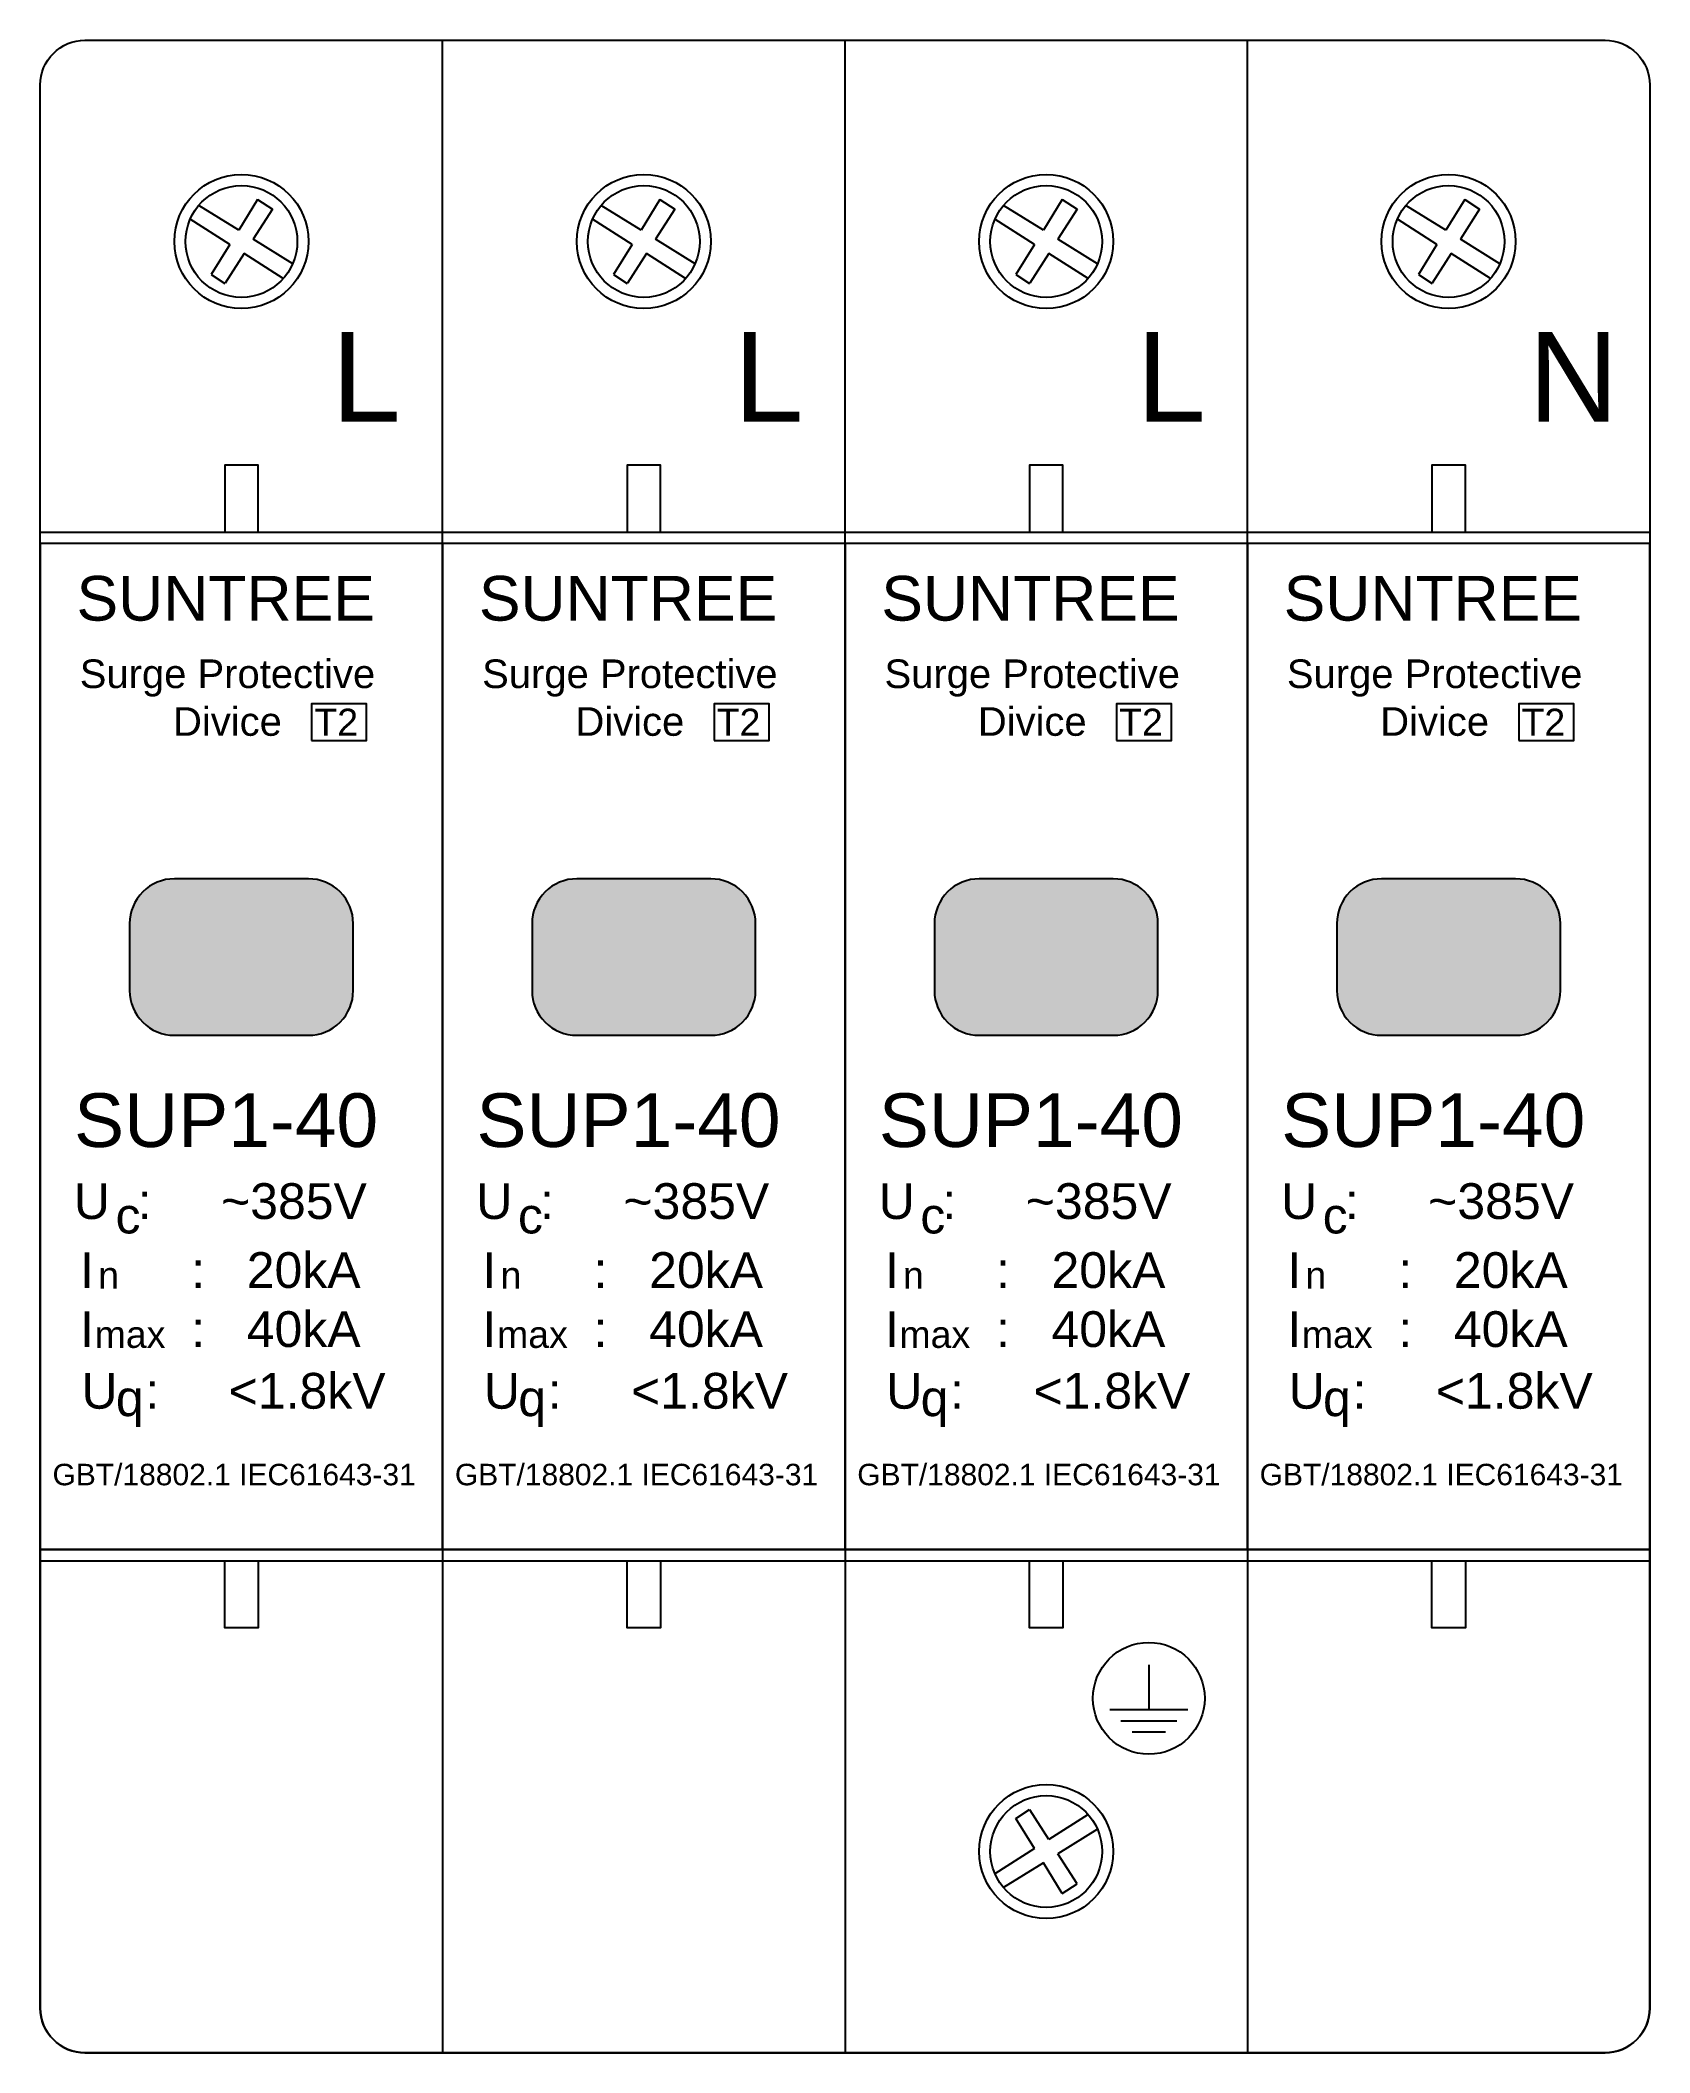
# Model space of a CAD drawing. Header units: millimetres. Extents: x 41.7 to 113.7, y 0 to 90.
import ezdxf

# ---------------------------------------------------------------- set-up
doc = ezdxf.new("R2010")
doc.units = ezdxf.units.MM
doc.styles.add('ARIAL', font='arial.ttf')

# ---------------------------------------------------------------- blocks, each defined once
blk = doc.blocks.new('*U431')
h = blk.add_hatch(color=3)
h.set_gradient(color1=(35, 249, 6), color2=(57, 249, 31), one_color=1, tint=0.55, name='INVCYLINDER')
edge = h.paths.add_edge_path()
edge.add_line((6, 37.813), (12, 37.813))
edge.add_arc((12, 39.813), 2, 270, 360)
edge.add_line((14, 39.813), (14, 42.813))
edge.add_arc((12, 42.813), 2, 0, 90)
edge.add_line((12, 44.813), (6, 44.813))
edge.add_arc((6, 42.813), 2, 90, 180)
edge.add_line((4, 42.813), (4, 39.813))
edge.add_arc((6, 39.813), 2, 180, 270)
h = blk.add_hatch(color=3)
h.set_gradient(color1=(35, 249, 6), color2=(57, 249, 31), one_color=1, tint=0.55, name='INVCYLINDER')
edge = h.paths.add_edge_path()
edge.add_line((24, 37.813), (30, 37.813))
edge.add_arc((30, 39.813), 2, 270, 360)
edge.add_line((32, 39.813), (32, 42.813))
edge.add_arc((30, 42.813), 2, 0, 90)
edge.add_line((30, 44.813), (24, 44.813))
edge.add_arc((24, 42.813), 2, 90, 180)
edge.add_line((22, 42.813), (22, 39.813))
edge.add_arc((24, 39.813), 2, 180, 270)
h = blk.add_hatch(color=3)
h.set_gradient(color1=(35, 249, 6), color2=(57, 249, 31), one_color=1, tint=0.55, name='INVCYLINDER')
edge = h.paths.add_edge_path()
edge.add_line((42, 37.813), (48, 37.813))
edge.add_arc((48, 39.813), 2, 270, 360)
edge.add_line((50, 39.813), (50, 42.813))
edge.add_arc((48, 42.813), 2, 0, 90)
edge.add_line((48, 44.813), (42, 44.813))
edge.add_arc((42, 42.813), 2, 90, 180)
edge.add_line((40, 42.813), (40, 39.813))
edge.add_arc((42, 39.813), 2, 180, 270)
h = blk.add_hatch(color=3)
h.set_gradient(color1=(35, 249, 6), color2=(57, 249, 31), one_color=1, tint=0.55, name='INVCYLINDER')
edge = h.paths.add_edge_path()
edge.add_line((60, 37.813), (66, 37.813))
edge.add_arc((66, 39.813), 2, 270, 360)
edge.add_line((68, 39.813), (68, 42.813))
edge.add_arc((66, 42.813), 2, 0, 90)
edge.add_line((66, 44.813), (60, 44.813))
edge.add_arc((60, 42.813), 2, 90, 180)
edge.add_line((58, 42.813), (58, 39.813))
edge.add_arc((60, 39.813), 2, 180, 270)
for p, q in [((18, 59.813), (18, 82.313)), ((36, 59.813), (36, 82.313)), ((54, 59.813), (54, 82.313)), ((8.877, 73.821), (7.093, 74.929)), ((9.721, 75.187), (8.877, 73.821)), ((10.387, 74.764), (9.526, 73.419)), ((9.721, 75.187), (10.387, 74.764)), ((26.877, 73.821), (25.093, 74.929)), ((27.721, 75.187), (26.877, 73.821)), ((28.387, 74.764), (27.526, 73.419)), ((27.721, 75.187), (28.387, 74.764)), ((44.877, 73.821), (43.093, 74.929)), ((45.721, 75.187), (44.877, 73.821)), ((46.387, 74.764), (45.526, 73.419)), ((45.721, 75.187), (46.387, 74.764)), ((62.877, 73.821), (61.093, 74.929)), ((63.721, 75.187), (62.877, 73.821)), ((64.387, 74.764), (63.526, 73.419)), ((63.721, 75.187), (64.387, 74.764)), ((8.482, 73.181), (6.708, 74.312)), ((26.482, 73.181), (24.708, 74.312)), ((44.482, 73.181), (42.708, 74.312)), ((62.482, 73.181), (60.708, 74.312)), ((8.482, 73.181), (7.648, 71.83)), ((11.295, 72.321), (9.526, 73.419)), ((26.482, 73.181), (25.648, 71.83)), ((29.295, 72.321), (27.526, 73.419)), ((44.482, 73.181), (43.648, 71.83)), ((47.295, 72.321), (45.526, 73.419)), ((62.482, 73.181), (61.648, 71.83)), ((65.295, 72.321), (63.526, 73.419)), ((9.115, 72.776), (8.265, 71.446)), ((10.872, 71.656), (9.115, 72.776)), ((27.115, 72.776), (26.265, 71.446)), ((28.872, 71.656), (27.115, 72.776)), ((45.115, 72.776), (44.265, 71.446)), ((46.872, 71.656), (45.115, 72.776)), ((63.115, 72.776), (62.265, 71.446)), ((64.872, 71.656), (63.115, 72.776)), ((7.648, 71.83), (8.26, 71.438)), ((25.648, 71.83), (26.26, 71.438)), ((43.648, 71.83), (44.26, 71.438)), ((61.648, 71.83), (62.26, 71.438)), ((0, 60.313), (72, 60.313)), ((18, 14.813), (18, -7.687)), ((36, 14.813), (36, -7.687)), ((54, 14.813), (54, -7.687)), ((0, 14.313), (72, 14.313)), ((43.648, 2.795), (44.26, 3.187)), ((44.482, 1.445), (43.648, 2.795)), ((45.115, 1.849), (44.265, 3.179)), ((46.872, 2.969), (45.115, 1.849)), ((47.295, 2.304), (45.526, 1.206)), ((44.482, 1.445), (42.708, 0.314)), ((46.387, -0.139), (45.526, 1.206)), ((44.877, 0.804), (43.093, -0.304)), ((45.721, -0.562), (44.877, 0.804)), ((45.721, -0.562), (46.387, -0.139))]:
    blk.add_line(p, q)
at = {"color": 7}
for p, q in [((49.591, 9.662), (49.591, 7.662)), ((47.841, 7.662), (51.341, 7.662)), ((48.341, 7.162), (50.841, 7.162)), ((48.841, 6.662), (50.341, 6.662))]:
    blk.add_line(p, q, dxfattribs=at)
for points in [[(2, 82.313), (70, 82.313, -0.414214), (72, 80.313), (72, -5.687, -0.414214), (70, -7.687), (2, -7.687, -0.414214), (0, -5.687), (0, 80.313, -0.414214)], [(2, 82.313), (70, 82.313, -0.414214), (72, 80.313), (72, 59.813), (0, 59.813), (0, 80.313, -0.414214)], [(2, -7.687), (70, -7.687, 0.414214), (72, -5.687), (72, 14.813), (0, 14.813), (0, -5.687, 0.414214)], [(2, -7.687), (70, -7.687, 0.414214), (72, -5.687), (72, 14.813), (0, 14.813), (0, -5.687, 0.414214)]]:
    blk.add_lwpolyline(points, format="xyb", close=True)
for points in [[(8.25, 60.313), (9.75, 60.313), (9.75, 63.313), (8.25, 63.313)], [(26.25, 60.313), (27.75, 60.313), (27.75, 63.313), (26.25, 63.313)], [(44.25, 60.313), (45.75, 60.313), (45.75, 63.313), (44.25, 63.313)], [(62.25, 60.313), (63.75, 60.313), (63.75, 63.313), (62.25, 63.313)], [(0, 14.813), (18, 14.813), (18, 59.813), (0, 59.813)], [(18, 14.813), (36, 14.813), (36, 59.813), (18, 59.813)], [(36, 14.813), (54, 14.813), (54, 59.813), (36, 59.813)], [(54, 14.813), (72, 14.813), (72, 59.813), (54, 59.813)], [(12.141, 50.999), (14.6, 50.999), (14.6, 52.635), (12.141, 52.635)], [(30.141, 50.999), (32.6, 50.999), (32.6, 52.635), (30.141, 52.635)], [(48.141, 50.999), (50.6, 50.999), (50.6, 52.635), (48.141, 52.635)], [(66.141, 50.999), (68.6, 50.999), (68.6, 52.635), (66.141, 52.635)], [(8.25, 14.313), (9.75, 14.313), (9.75, 11.313), (8.25, 11.313)], [(26.25, 14.313), (27.75, 14.313), (27.75, 11.313), (26.25, 11.313)], [(44.25, 14.313), (45.75, 14.313), (45.75, 11.313), (44.25, 11.313)], [(62.25, 14.313), (63.75, 14.313), (63.75, 11.313), (62.25, 11.313)]]:
    blk.add_lwpolyline(points, close=True)
at = {"color": 3}
for points in [[(6, 37.813), (12, 37.813, 0.414214), (14, 39.813), (14, 42.813, 0.414214), (12, 44.813), (6, 44.813, 0.414214), (4, 42.813), (4, 39.813, 0.414214)], [(24, 37.813), (30, 37.813, 0.414214), (32, 39.813), (32, 42.813, 0.414214), (30, 44.813), (24, 44.813, 0.414214), (22, 42.813), (22, 39.813, 0.414214)], [(42, 37.813), (48, 37.813, 0.414214), (50, 39.813), (50, 42.813, 0.414214), (48, 44.813), (42, 44.813, 0.414214), (40, 42.813), (40, 39.813, 0.414214)], [(60, 37.813), (66, 37.813, 0.414214), (68, 39.813), (68, 42.813, 0.414214), (66, 44.813), (60, 44.813, 0.414214), (58, 42.813), (58, 39.813, 0.414214)]]:
    blk.add_lwpolyline(points, format="xyb", close=True, dxfattribs=at)
for centre, radius in [((9, 73.313), 3), ((9, 73.313), 2.5), ((27, 73.313), 3), ((27, 73.313), 2.5), ((45, 73.313), 3), ((45, 73.313), 2.5), ((63, 73.313), 3), ((63, 73.313), 2.5), ((49.591, 8.162), 2.5), ((45, 1.313), 3), ((45, 1.313), 2.5)]:
    blk.add_circle(centre, radius)
at = {"color": 7, "char_height": 4, "width": 112.5, "attachment_point": 5, "style": 'ARIAL'}
for s, insert in [('L', (14.583, 67.261)), ('L', (32.583, 67.261)), ('L', (50.583, 67.261)), ('N', (68.583, 67.261))]:
    blk.add_mtext(s, dxfattribs=dict(at, insert=insert))
at = {"color": 3, "char_height": 2, "width": 56.25, "attachment_point": 5, "style": 'ARIAL'}
for insert in [(8.297, 57.343), (26.297, 57.343), (44.297, 57.343), (62.297, 57.343)]:
    blk.add_mtext('SUNTREE', dxfattribs=dict(at, insert=insert))
at = {"attachment_point": 5, "style": 'ARIAL'}
for s, insert, char_height, width in [('Surge Protective\\PDivice', (8.376, 52.905), 1.28, 36), ('Surge Protective\\PDivice', (26.376, 52.905), 1.28, 36), ('Surge Protective\\PDivice', (44.376, 52.905), 1.28, 36), ('Surge Protective\\PDivice', (62.376, 52.905), 1.28, 36), ('T2', (13.239, 51.819), 1.2, 33.75), ('T2', (31.239, 51.819), 1.2, 33.75), ('T2', (49.239, 51.819), 1.2, 33.75), ('T2', (67.239, 51.819), 1.2, 33.75), ('SUP1-40', (8.315, 34.002), 2.4, 67.5), ('SUP1-40', (26.315, 34.002), 2.4, 67.5), ('SUP1-40', (44.315, 34.002), 2.4, 67.5), ('SUP1-40', (62.315, 34.002), 2.4, 67.5), (' U  :     ~385V', (7.748, 30.387), 1.6, 45), (' U  :     ~385V', (25.748, 30.387), 1.6, 45), (' U  :     ~385V', (43.748, 30.387), 1.6, 45), (' U  :     ~385V', (61.748, 30.387), 1.6, 45), ('c', (3.927, 29.741), 1.6, 45), ('c', (21.927, 29.741), 1.6, 45), ('c', (39.927, 29.741), 1.6, 45), ('c', (57.927, 29.741), 1.6, 45), (' I       :   20kA', (7.748, 27.303), 1.6, 45), (' I       :   20kA', (25.748, 27.303), 1.6, 45), (' I       :   20kA', (43.748, 27.303), 1.6, 45), (' I       :   20kA', (61.748, 27.303), 1.6, 45), ('n', (3.058, 27.083), 1.2, 33.75), ('n', (21.058, 27.083), 1.2, 33.75), ('n', (39.058, 27.083), 1.2, 33.75), ('n', (57.058, 27.083), 1.2, 33.75), (' I       :   40kA', (7.748, 24.663), 1.6, 45), (' I       :   40kA', (25.748, 24.663), 1.6, 45), (' I       :   40kA', (43.748, 24.663), 1.6, 45), (' I       :   40kA', (61.748, 24.663), 1.6, 45), ('max', (4.017, 24.426), 1.2, 33.75), ('max', (22.017, 24.426), 1.2, 33.75), ('max', (40.017, 24.426), 1.2, 33.75), ('max', (58.017, 24.426), 1.2, 33.75), ('\\pt3.2; U  :     <1.8kV', (8.338, 21.904), 1.6, 45), ('\\pt3.2; U  :     <1.8kV', (26.338, 21.904), 1.6, 45), ('\\pt3.2; U  :     <1.8kV', (44.338, 21.904), 1.6, 45), ('\\pt3.2; U  :     <1.8kV', (62.338, 21.904), 1.6, 45), ('q', (4.005, 21.342), 1.6, 45), ('q', (22.005, 21.342), 1.6, 45), ('q', (40.005, 21.342), 1.6, 45), ('q', (58.005, 21.342), 1.6, 45), ('GBT/18802.1 IEC61643-31', (8.674, 18.164), 0.96, 27), ('GBT/18802.1 IEC61643-31', (26.674, 18.164), 0.96, 27), ('GBT/18802.1 IEC61643-31', (44.674, 18.164), 0.96, 27), ('GBT/18802.1 IEC61643-31', (62.674, 18.164), 0.96, 27)]:
    blk.add_mtext(s, dxfattribs=dict(at, insert=insert, char_height=char_height, width=width))

msp = doc.modelspace()

# ---------------------------------------------------------------- block references
msp.add_blockref('*U431', (41.667, 7.69))

doc.saveas('drawing.dxf')
